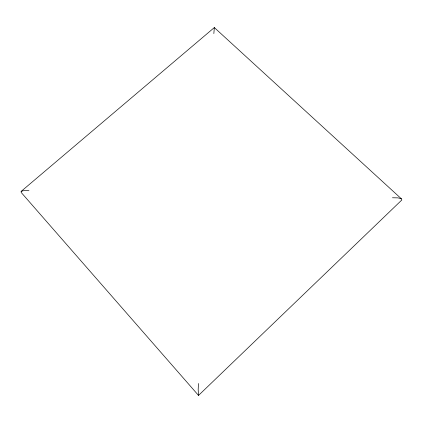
<?xml version="1.0" encoding="UTF-8"?>
<svg xmlns="http://www.w3.org/2000/svg" width="423" height="423" viewBox="0 0 423 423"><rect width="100%" height="100%" fill="white"/><g stroke="black" fill="none" stroke-linecap="round" stroke-linejoin="round"><path stroke-width="0.63" d="M198.45 383.513L198.181 389.599L198.519 395.426L401.85 199.968L401.379 198.799L214.324 27.574L21.15 191.386L21.219 192.497L198.519 395.426M213.848 33.591L214.324 27.574M21.15 191.386L23.836 190.614L28.954 190.715M392.454 197.763L398.038 197.874L401.379 198.799"/></g></svg>
